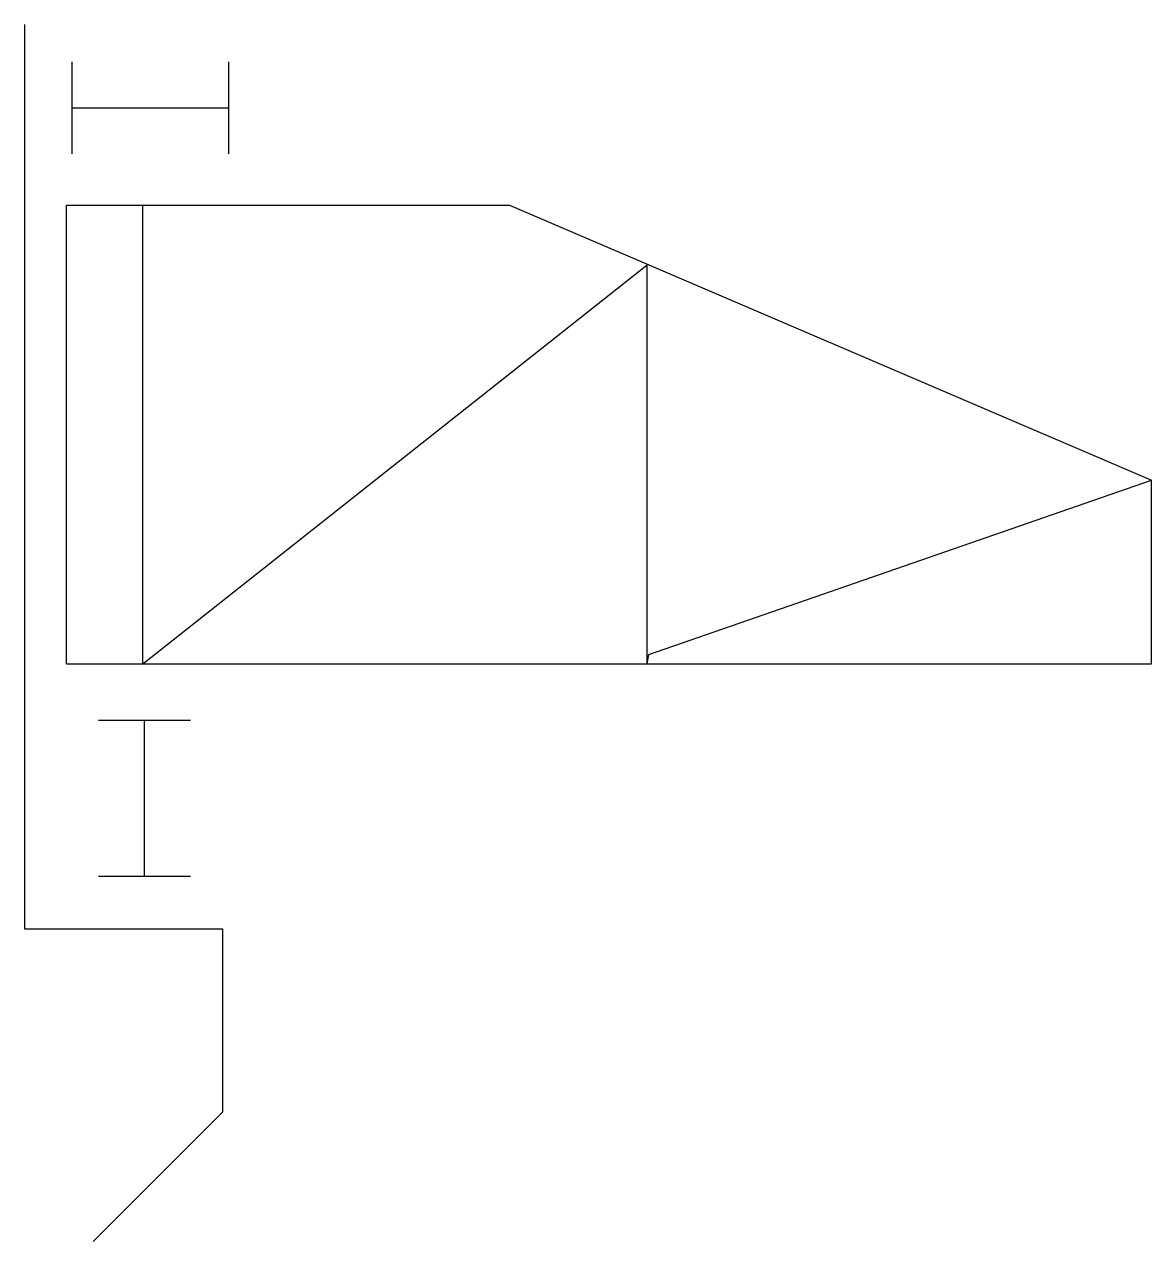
# Model space of a CAD drawing. Header units: metres. Extents: x 13604.2 to 13616.5, y 18524.1 to 18537.4.
import ezdxf

# ---------------------------------------------------------------- set-up
doc = ezdxf.new("R2010")
doc.units = ezdxf.units.M
doc.layers.add('PUB_DIM', color=90, linetype='Continuous')

msp = doc.modelspace()

# ---------------------------------------------------------------- linework, layer by layer
for points in [[(13604.68, 18535.96), (13604.68, 18536.96)], [(13606.39, 18535.96), (13606.39, 18536.96)], [(13604.68, 18536.46), (13606.39, 18536.46)], [(13605.97, 18529.78), (13604.97, 18529.78)], [(13605.47, 18528.08), (13605.47, 18529.78)], [(13605.97, 18528.08), (13604.97, 18528.08)]]:
    msp.add_lwpolyline(points)
at = {"layer": 'PUB_DIM'}
for p, q in [((13604.16, 18537.37), (13604.16, 18527.51)), ((13604.62, 18535.4), (13609.45, 18535.4)), ((13604.62, 18530.4), (13604.62, 18535.4)), ((13605.45, 18530.4), (13605.45, 18535.4)), ((13609.45, 18535.4), (13616.45, 18532.4)), ((13605.45, 18530.4), (13610.95, 18534.75)), ((13610.95, 18530.4), (13610.95, 18534.75)), ((13610.97, 18530.5), (13616.45, 18532.4)), ((13616.45, 18530.4), (13616.45, 18532.4)), ((13610.95, 18530.4), (13610.97, 18530.5)), ((13604.62, 18530.4), (13616.45, 18530.4)), ((13604.16, 18527.51), (13606.32, 18527.51)), ((13606.32, 18527.51), (13606.32, 18525.51)), ((13604.91, 18524.1), (13606.32, 18525.51))]:
    msp.add_line(p, q, dxfattribs=at)

doc.saveas('drawing.dxf')
